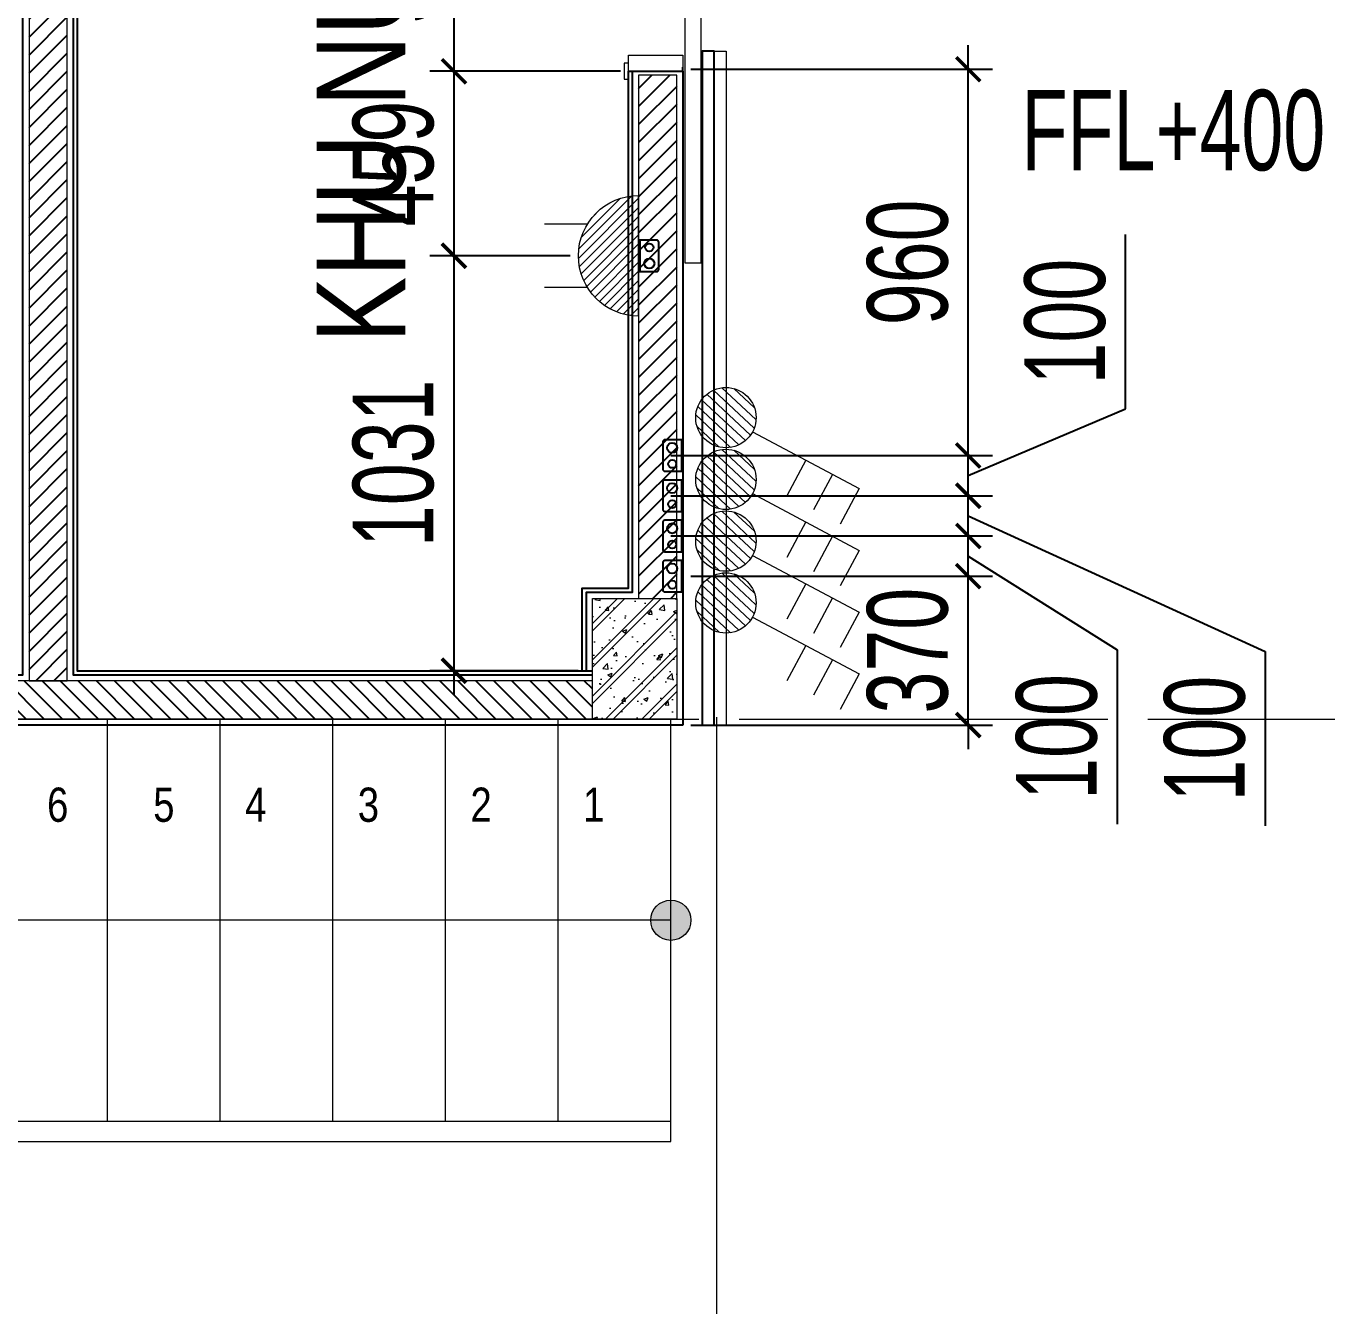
# Model space of a CAD drawing. Header units: millimetres. Extents: x -343543 to 400519, y -115663 to 104219.
# Drawn here: x -325971 to -322738, y 4541 to 7722 of the extents above; entities that cross this region are included whole.
import ezdxf
from ezdxf.xclip import XClip

# ---------------------------------------------------------------- set-up
doc = ezdxf.new("R2010")
doc.units = ezdxf.units.MM
doc.header["$XCLIPFRAME"] = 0
doc.linetypes.add('XREF MAT BANG TUONG XAY$0$CENTER', pattern=[50.8, 31.75, -6.35, 6.35, -6.35])
doc.layers.get('0').update_dxf_attribs({"color": 231, "lineweight": 0})
doc.layers.get('DefPoints').update_dxf_attribs({"color": 191})
for name, color, linetype in [('0-----E-Lighting', 2, 'Continuous'), ('Gen Điện', 6, 'Continuous'), ('XREF MAT BANG TUONG XAY$0$A-FNSH', 8, 'Continuous'), ('XREF MAT BANG TUONG XAY$0$A-FURN', 8, 'Continuous'), ('XREF MAT BANG TUONG XAY$0$A-PATT', 8, 'Continuous'), ('đế âm', 1, 'Continuous')]:
    doc.layers.add(name, color=color, linetype=linetype)
for name, color, linetype, lineweight in [('03. Xref_KyHieuChieuSang$0$1-INNO-E-Lighting', 3, 'Continuous', 5), ('1-INNO-E-Socket', 4, 'Continuous', 5), ('A-SYMBOLS', 10, 'Continuous', 13), ('E - EQ', 10, 'Continuous', 25), ('RSA -DIM', 231, 'Continuous', 0), ('SME-E-POW-DIM', 135, 'Continuous', 18), ('SME-E-POW-NOTE', 134, 'Continuous', 18), ('XREF MAT BANG TUONG XAY$0$$0$A-WALL-INT', 8, 'Continuous', 9), ('XREF MAT BANG TUONG XAY$0$$1$A-TEXT', 8, 'Continuous', 25), ('XREF MAT BANG TUONG XAY$0$01.Xref _MB T1$0$A-FURN', 8, 'Continuous', 5), ('XREF MAT BANG TUONG XAY$0$01.Xref _MB T1$0$A-LITE', 8, 'Continuous', 9), ('XREF MAT BANG TUONG XAY$0$01.Xref _MB T1$0$A-PATT', 8, 'Continuous', 9), ('XREF MAT BANG TUONG XAY$0$A-GRID', 8, 'XREF MAT BANG TUONG XAY$0$CENTER', 15), ('XREF MAT BANG TUONG XAY$0$A-WALL-INT', 8, 'Continuous', 9), ('XREF MAT BANG TUONG XAY$0$xref_IKIGAI_Cot$0$A-FNSH', 8, 'Continuous', 9), ('XREF MAT BANG TUONG XAY$0$xref_IKIGAI_Cot$0$A-PATT', 8, 'Continuous', 5)]:
    doc.layers.add(name, color=color, linetype=linetype, lineweight=lineweight)
doc.styles.add('SM-DIMTEXT', font='SME.shx', dxfattribs={"width": 0.7})
doc.styles.add('SME-TEXT', font='sme.shx', dxfattribs={"width": 0.7})
doc.styles.add('XREF MAT BANG TUONG XAY$0$Arial', font='arial.ttf', dxfattribs={"width": 0.8})
doc.dimstyles.new('SDIM-100', dxfattribs={"dimscale": 100, "dimtxt": 2, "dimasz": 0.6, "dimexe": 0.6, "dimexo": 0.2, "dimgap": 0.5, "dimtad": 1, "dimdec": 0, "dimzin": 12, "dimtxsty": 'SM-DIMTEXT', "dimblk": 'ARCHTICK', "dimblk1": 'ARCHTICK', "dimblk2": 'ARCHTICK', "dimcen": 0.12, "dimdle": 0.6, "dimclrd": 7, "dimclre": 8, "dimadec": 0, "dimazin": 3, "dimtfac": 2, "dimtix": 1, "dimtmove": 1, "dimatfit": 3, "dimfxl": 1, "dimtzin": 0, "dimarcsym": 1})

# ---------------------------------------------------------------- blocks, each defined once
blk = doc.blocks.new('XREF MAT BANG TUONG XAY$0$00.xref_IKIGAI_Truc')
at = {"layer": 'XREF MAT BANG TUONG XAY$0$A-GRID', "color": 8, "ltscale": 20}
blk.add_lwpolyline([(-2907.5, 6000), (42750, 6000)], dxfattribs=at)
blk = doc.blocks.new('XREF MAT BANG TUONG XAY$0$01.Xref _MB T1$0$TB T1')
at = {"layer": 'XREF MAT BANG TUONG XAY$0$01.Xref _MB T1$0$A-PATT'}
h = blk.add_hatch(color=8, dxfattribs=at)
h.dxf.hatch_style = 1
edge = h.paths.add_edge_path()
edge.add_arc((-15, -500), 50, 0, 360)
at = {"layer": 'XREF MAT BANG TUONG XAY$0$01.Xref _MB T1$0$A-FURN', "color": 8}
for points in [[(-15, -1000), (-15, 0), (-4215, 0)], [(-1415, -1000), (-1415, 0)], [(-1135, -1000), (-1135, 0)], [(-855, -1000), (-855, 0)], [(-575, -1000), (-575, 0)], [(-295, -1000), (-295, 0)], [(-1667, -1050), (-15, -1050), (-15, -1000), (-1695, -1000)]]:
    blk.add_lwpolyline(points, dxfattribs=at)
at = {"layer": 'XREF MAT BANG TUONG XAY$0$01.Xref _MB T1$0$A-LITE', "color": 8, "ltscale": 20}
blk.add_lwpolyline([(-15, -500), (-1975, -500)], dxfattribs=at)
at = {"layer": 'XREF MAT BANG TUONG XAY$0$01.Xref _MB T1$0$A-PATT', "color": 8, "ltscale": 500}
blk.add_circle((-15, -500), 50, dxfattribs=at)
blk = doc.blocks.new('XREF MAT BANG TUONG XAY$0$xref_IKIGAI_Cot')
at = {"layer": 'XREF MAT BANG TUONG XAY$0$xref_IKIGAI_Cot$0$A-PATT'}
h = blk.add_hatch(dxfattribs=at)
h.set_pattern_fill('BT-01', color=8, scale=15, pattern_type=2)
h.set_pattern_definition([(50, (-10, 80), (107.58903, -9.4128), [11.25, -123.75]), (355, (-10, 80), (-20.8127, 112.8288), [9, -99]), (100.4514, (-1.03, 79.22), (86.7764, 103.4159), [9.561, -105.1713]), (46.1842, (-10, 110), (160.0862, -24.8279), [16.875, -185.625]), (96.6356, (3.34, 107.93), (140.1994, 146.1177), [14.3415, -157.757]), (351.1842, (-10, 110), (140.1993, 146.1178), [13.5, -148.5]), (21, (5, 102.5), (89.53606, -60.39283), [11.25, -123.75]), (326, (5, 102.5), (36.4973, 108.7725), [9, -99]), (71.4514, (12.46, 97.47), (126.0334, 48.3796), [9.561, -105.1713]), (37.5, (-10, 80), (1.82398, 49.93408), [0, -97.8, 0, -100.5, 0, -99.375]), (7.5, (-10, 80), (39.46043, 59.16176), [0, -57.3, 0, -95.55, 0, -37.875]), (327.5, (-43.45, 80), (80.07337, -3.38323), [0, -37.5, 0, -117, 0, -155.25]), (317.5, (-58.45, 80), (87.47793, 15.01575), [0, -48.75, 0, -77.7, 0, -110.25]), (45, (-10, 80), (-45.07806, 45.07806), []), (45, (-10, 98.375), (-45.07806, 45.07806), [])])
h.paths.add_polyline_path([(14210, 6000), (14000, 6000), (14000, 6300), (14210, 6300)])
at = {"layer": 'XREF MAT BANG TUONG XAY$0$A-GRID', "color": 8, "ltscale": 20}
blk.add_lwpolyline([(-2907.5, 6000), (42750, 6000)], dxfattribs=at)
at = {"layer": 'XREF MAT BANG TUONG XAY$0$xref_IKIGAI_Cot$0$A-FNSH', "color": 8}
blk.add_lwpolyline([(14210, 6000), (14000, 6000), (14000, 6300), (14210, 6300)], close=True, dxfattribs=at)
blk = doc.blocks.new('*U213')
at = {"layer": 'XREF MAT BANG TUONG XAY$0$A-PATT'}
h = blk.add_hatch(dxfattribs=at)
h.set_pattern_fill('ANSI31', color=8, scale=10)
h.set_pattern_definition([(45, (39151.8, -11178.564), (-22.45064, 22.45064), [])])
h.paths.add_polyline_path([(-38.7, 47.5), (3666.3, 47.5), (3666.3, -47.5), (-38.7, -47.5)])
at = {"layer": 'XREF MAT BANG TUONG XAY$0$A-WALL-INT', "color": 8}
blk.add_lwpolyline([(-38.7, 47.5), (3666.3, 47.5), (3666.3, -47.5), (-38.7, -47.5)], close=True, dxfattribs=at)
blk = doc.blocks.new('*U215')
at = {"layer": 'XREF MAT BANG TUONG XAY$0$A-PATT'}
h = blk.add_hatch(dxfattribs=at)
h.set_pattern_fill('ANSI31', color=8, scale=10)
h.set_pattern_definition([(45, (39556.79, -11178.564), (-22.45064, 22.45064), [])])
h.paths.add_polyline_path([(-38.7, 47.5), (4071.3, 47.5), (4071.3, -47.5), (-38.7, -47.5)])
at = {"layer": 'XREF MAT BANG TUONG XAY$0$A-WALL-INT', "color": 8}
blk.add_lwpolyline([(-38.7, 47.5), (4071.3, 47.5), (4071.3, -47.5), (-38.7, -47.5)], close=True, dxfattribs=at)
blk = doc.blocks.new('*U214')
at = {"layer": 'XREF MAT BANG TUONG XAY$0$A-PATT'}
h = blk.add_hatch(dxfattribs=at)
h.set_pattern_fill('ANSI31', color=8, scale=10)
h.set_pattern_definition([(45, (36746.79, -11178.564), (-22.45064, 22.45064), [])])
h.paths.add_polyline_path([(-38.7, 47.5), (1261.3, 47.5), (1261.3, -47.5), (-38.7, -47.5)])
at = {"layer": 'XREF MAT BANG TUONG XAY$0$A-WALL-INT', "color": 8}
blk.add_lwpolyline([(-38.7, 47.5), (1261.3, 47.5), (1261.3, -47.5), (-38.7, -47.5)], close=True, dxfattribs=at)
blk = doc.blocks.new('01.Xref _MB T1')
at = {"layer": 'XREF MAT BANG TUONG XAY$0$$0$A-WALL-INT', "color": 8}
for points in [[(14229.99981, 7134.15371), (14269.99981, 7134.15371), (14269.99981, 8184.15371), (14229.99981, 8184.15371)], [(14078.89102, 7590.00054), (14089.99084, 7590.00054), (14089.99084, 7630.00054), (14078.89102, 7630.00054)], [(14089.99084, 7650.00054), (14225, 7650.00054), (14225, 7610.00054), (14089.99084, 7610.00054)], [(14332.6354, 5984.99999), (14302.6354, 5984.99999), (14302.62624, 7660.00091), (14332.62624, 7660.00091)]]:
    blk.add_lwpolyline(points, close=True, dxfattribs=at)
at = {"layer": 'XREF MAT BANG TUONG XAY$0$01.Xref _MB T1$0$A-FURN', "color": 8}
blk.add_lwpolyline([(14308.62833, 6004.99908), (14308.62827, 0.00007)], dxfattribs=at)
at = {"layer": 'XREF MAT BANG TUONG XAY$0$A-FNSH', "color": 8}
for points in [[(12575.0001, 9714.9986), (12575.00011, 10225), (12720.00011, 10225), (12720.00011, 6120.00057), (13999.99083, 6120.00206)], [(8505, 10214.99999), (8809.99075, 10214.99999), (8809.99075, 9720.39991), (10010.00008, 9720.39978), (10010.00011, 9590), (8620.00011, 9590), (8620.00011, 6314.99999), (8959.99001, 6314.99999), (8959.99978, 6110.00054), (9979.992, 6110.00054), (9980.00177, 6224.99989), (10309.99073, 6224.99989), (10309.99073, 6110.00054), (12585.00011, 6110), (12585.00011, 9590), (11385.00008, 9590), (11385.00008, 9720.00002), (12585.00011, 9719.99859), (12585.00011, 10215), (12710.00011, 10215), (12710.00011, 6110.00056), (13999.99083, 6110.00206)], [(14224.99083, 5984.99999), (8959.99073, 5984.99999), (8959.99073, 5884.99999), (8620.00011, 5884.99999), (8620.00011, 1284.99999), (8379.99072, 1284.99999), (8379.99163, 2985.0003), (-15.0095, 2984.99996), (-14.99971, 4414.99998), (2365.00059, 4415.00002), (2365.00059, 4290.0096), (109.9906, 4290.00949), (109.9906, 3414.99997), (314.99999, 3414.99997), (315.00021, 3109.99998), (3934.98136, 3109.99998), (3934.97999, 9974.99976), (414.99995, 9975), (414.99995, 9785.00021), (109.99053, 9785.00021), (109.99128, 5504.99989)], [(13974.99072, 6120.00204), (13974.99072, 6325.00052), (14089.99083, 6325.00063), (14089.99084, 7610.00054), (14225, 7610.00054), (14225, 7620.00091)], [(13984.99072, 6120.00205), (13984.99072, 6315.00053), (14099.99083, 6315.00064), (14099.99084, 7610.00054), (14224.99083, 7610.00054), (14224.99084, 5984.99999)]]:
    blk.add_lwpolyline(points, dxfattribs=at)
at = {"layer": 'XREF MAT BANG TUONG XAY$0$A-FURN', "color": 8}
blk.add_lwpolyline([(14302.62957, 5985.00025), (14302.62958, 7660.00091), (14272.62958, 7660.00091), (14272.62957, 5985.00025)], close=True, dxfattribs=at)
at = {"color": 8}
for name, p in [('XREF MAT BANG TUONG XAY$0$00.xref_IKIGAI_Truc', (0.00011, 0)), ('XREF MAT BANG TUONG XAY$0$01.Xref _MB T1$0$TB T1', (14209.99083, 6000.00054))]:
    blk.add_blockref(name, p, dxfattribs=at)
ref = blk.add_blockref('XREF MAT BANG TUONG XAY$0$xref_IKIGAI_Cot', (-0.00927, -0.00001), dxfattribs=at)
XClip(ref).set_block_clipping_path([(-1610.3425959283, -2225.6693134198), (41829.1295208634, 21555.8819575264)])
at = {"layer": 'XREF MAT BANG TUONG XAY$0$A-FURN', "color": 8, "xscale": -1}
for name, p, rotation in [('*U215', (12647.50011, 6133.69831), 270), ('*U214', (14162.49083, 6338.69885), 270), ('*U213', (10333.67927, 6047.50054), 180)]:
    blk.add_blockref(name, p, dxfattribs=dict(at, rotation=rotation))
at = {"layer": 'XREF MAT BANG TUONG XAY$0$$1$A-TEXT', "color": 8, "style": 'XREF MAT BANG TUONG XAY$0$Arial', "width": 0.8}
blk.add_text('KHU NỮ', height=220, rotation=90, dxfattribs=at).set_placement((13534.94752, 6934.91551))
for s, p in [('6', (12644.91806, 5744.60749)), ('5', (12908.67665, 5744.60749)), ('4', (13136.9701, 5744.60749)), ('3', (13416.9701, 5744.60749)), ('2', (13696.9701, 5744.60749)), ('1', (13976.9701, 5744.60749))]:
    blk.add_text(s, height=85, dxfattribs=at).set_placement(p)
blk = doc.blocks.new('*X84')
at = {"color": 0}
for p, q in [((10925.4, 54067.7), (11007.3, 54149.6)), ((10928.4, 54097.2), (10977.8, 54146.6)), ((10930.6, 54046.5), (11028.5, 54144.4)), ((10940.3, 54029.6), (11045.4, 54134.7)), ((10953.4, 54016.2), (11058.8, 54121.6)), ((10970, 54006.3), (11068.7, 54105)), ((10990.8, 54000.6), (11074.4, 54084.2)), ((11019.3, 54002.5), (11072.5, 54055.7))]:
    blk.add_line(p, q, dxfattribs=at)
blk = doc.blocks.new('*U89')
at = {"layer": '03. Xref_KyHieuChieuSang$0$1-INNO-E-Lighting', "color": 2}
for p, q in [((36, 62.4), (180, 311.8)), ((180, 311.8), (263.1, 263.8)), ((144, 249.4), (227.1, 201.4)), ((108, 187.1), (191.1, 139.1))]:
    blk.add_line(p, q, dxfattribs=at)
blk.add_circle((0, 0), 72, dxfattribs=at)
at = {"layer": '03. Xref_KyHieuChieuSang$0$1-INNO-E-Lighting', "color": 2, "xscale": 0.9600000000064028, "yscale": 0.9600000000064028, "zscale": 0.9600000000064028}
blk.add_blockref('*X84', (-10560, -51912), dxfattribs=at)
blk = doc.blocks.new('*U28')
at = {"layer": '1-INNO-E-Socket'}
h = blk.add_hatch(dxfattribs=at)
h.set_pattern_fill('ANSI31,O', scale=106.995219)
h.set_pattern_definition([(45, (-641.971, -356.651), (-9.45713, 9.45713), [])])
h.paths.add_polyline_path([(124.8, 0, 1), (-124.8, 0)])
for p, q in [((-65.7, 106.1), (-65.7, 195.3)), ((65.7, 106.1), (65.7, 195.3)), ((124.8, 0), (-124.8, 0)), ((109.4, 0), (-109.4, 0))]:
    blk.add_line(p, q, dxfattribs=at)
blk.add_arc((0, 0), 124.8, 0, 180, dxfattribs=at)
blk = doc.blocks.new('_ArchTick')
at = {"color": 0, "linetype": 'ByBlock', "const_width": 0.15}
blk.add_lwpolyline([(-0.5, -0.5), (0.5, 0.5)], dxfattribs=at)
blk = doc.blocks.new('*D542')
at = {"layer": 'DefPoints', "color": 0, "linetype": 'Continuous', "ltscale": 1000, "transparency": 16777216}
for p in [(-324473.5, 8160), (-324907.5, 7610), (-324473.5, 7610)]:
    blk.add_point(p, dxfattribs=at)
at = {"layer": 'RSA -DIM', "color": 7, "linetype": 'Continuous', "lineweight": -2, "ltscale": 1000, "transparency": 16777216}
blk.add_line((-324907.5, 8220), (-324907.5, 7550), dxfattribs=at)
at = {"layer": 'RSA -DIM', "color": 8, "linetype": 'Continuous', "lineweight": -2, "ltscale": 1000, "transparency": 16777216}
for p, q in [((-324493.5, 8160), (-324967.5, 8160)), ((-324493.5, 7610), (-324967.5, 7610))]:
    blk.add_line(p, q, dxfattribs=at)
at = {"layer": 'RSA -DIM', "color": 7, "linetype": 'Continuous', "lineweight": -2, "ltscale": 1000, "transparency": 16777216, "xscale": 60, "yscale": 60, "zscale": 60}
for p, rotation in [((-324907.5, 8160), 90), ((-324907.5, 7610), 270)]:
    blk.add_blockref('_ArchTick', p, dxfattribs=dict(at, rotation=rotation))
at = {"layer": 'RSA -DIM', "color": 0, "linetype": 'Continuous', "ltscale": 1000, "transparency": 16777216, "insert": (-325057.5, 7885), "char_height": 200, "attachment_point": 5, "rotation": 90, "style": 'SM-DIMTEXT'}
blk.add_mtext('550', dxfattribs=at)
blk = doc.blocks.new('*D543')
at = {"layer": 'DefPoints', "color": 0, "linetype": 'Continuous', "ltscale": 1000, "transparency": 16777216}
for p in [(-324473.5, 7610), (-324907.5, 7151.4), (-324598.3, 7151.4)]:
    blk.add_point(p, dxfattribs=at)
at = {"layer": 'RSA -DIM', "color": 7, "linetype": 'Continuous', "lineweight": -2, "ltscale": 1000, "transparency": 16777216}
blk.add_line((-324907.5, 7670), (-324907.5, 7091.4), dxfattribs=at)
at = {"layer": 'RSA -DIM', "color": 8, "linetype": 'Continuous', "lineweight": -2, "ltscale": 1000, "transparency": 16777216}
for p, q in [((-324493.5, 7610), (-324967.5, 7610)), ((-324618.3, 7151.4), (-324967.5, 7151.4))]:
    blk.add_line(p, q, dxfattribs=at)
at = {"layer": 'RSA -DIM', "color": 7, "linetype": 'Continuous', "lineweight": -2, "ltscale": 1000, "transparency": 16777216, "xscale": 60, "yscale": 60, "zscale": 60}
for p, rotation in [((-324907.5, 7610), 90), ((-324907.5, 7151.4), 270)]:
    blk.add_blockref('_ArchTick', p, dxfattribs=dict(at, rotation=rotation))
at = {"layer": 'RSA -DIM', "color": 0, "linetype": 'Continuous', "ltscale": 1000, "transparency": 16777216, "insert": (-325057.5, 7380.7), "char_height": 200, "attachment_point": 5, "rotation": 90, "style": 'SM-DIMTEXT'}
blk.add_mtext('459', dxfattribs=at)
blk = doc.blocks.new('đế âm 78')
at = {"layer": 'Gen Điện', "ltscale": 30}
blk.add_lwpolyline([(5501258.1, -3862344.9), (5501258.1, -3862422.9), (5501303.1, -3862422.9, 0.414214), (5501308.1, -3862417.9), (5501308.1, -3862349.9, 0.414214), (5501303.1, -3862344.9), (5501258.1, -3862344.9)], format="xyb", dxfattribs=at)
blk.add_lwpolyline([(5501261.1, -3862344.9), (5501261.1, -3862422.9)], dxfattribs=at)
for centre, radius in [((5501284.6, -3862362.9), 10), ((5501284.6, -3862402.9), 12.5)]:
    blk.add_circle(centre, radius, dxfattribs=at)
blk = doc.blocks.new('*D544')
at = {"layer": 'DefPoints', "color": 0, "linetype": 'Continuous', "ltscale": 1000, "transparency": 16777216}
for p in [(-324338.5, 6355), (-323629.5, 6355), (-324338.5, 5985)]:
    blk.add_point(p, dxfattribs=at)
at = {"layer": 'RSA -DIM', "color": 7, "linetype": 'Continuous', "lineweight": -2, "ltscale": 1000, "transparency": 16777216}
for p, q in [((-323629.5, 6355), (-323629.5, 6415)), ((-323629.5, 5985), (-323629.5, 6355)), ((-323629.5, 5985), (-323629.5, 5925))]:
    blk.add_line(p, q, dxfattribs=at)
at = {"layer": 'RSA -DIM', "color": 8, "linetype": 'Continuous', "lineweight": -2, "ltscale": 1000, "transparency": 16777216}
for p, q in [((-324318.5, 6355), (-323569.5, 6355)), ((-324318.5, 5985), (-323569.5, 5985))]:
    blk.add_line(p, q, dxfattribs=at)
at = {"layer": 'RSA -DIM', "color": 7, "linetype": 'Continuous', "lineweight": -2, "ltscale": 1000, "transparency": 16777216, "xscale": 60, "yscale": 60, "zscale": 60}
for p, rotation in [((-323629.5, 6355), 270), ((-323629.5, 5985), 90)]:
    blk.add_blockref('_ArchTick', p, dxfattribs=dict(at, rotation=rotation))
at = {"layer": 'RSA -DIM', "color": 0, "linetype": 'Continuous', "ltscale": 1000, "transparency": 16777216, "insert": (-323779.5, 6170), "char_height": 200, "attachment_point": 5, "rotation": 90, "style": 'SM-DIMTEXT'}
blk.add_mtext('370', dxfattribs=at)
blk = doc.blocks.new('*D545')
at = {"layer": 'DefPoints', "color": 0, "linetype": 'Continuous', "ltscale": 1000, "transparency": 16777216}
for p in [(-324388.5, 6455), (-323629.5, 6455), (-324338.5, 6355)]:
    blk.add_point(p, dxfattribs=at)
at = {"layer": 'RSA -DIM', "color": 7, "linetype": 'Continuous', "lineweight": -2, "ltscale": 1000, "transparency": 16777216}
for p, q in [((-323629.5, 6295), (-323629.5, 6515)), ((-323629.5, 6405), (-323259.1, 6172.2)), ((-323259.1, 6172.2), (-323259.1, 5738.9))]:
    blk.add_line(p, q, dxfattribs=at)
at = {"layer": 'RSA -DIM', "color": 8, "linetype": 'Continuous', "lineweight": -2, "ltscale": 1000, "transparency": 16777216}
for p, q in [((-324368.5, 6455), (-323569.5, 6455)), ((-324318.5, 6355), (-323569.5, 6355))]:
    blk.add_line(p, q, dxfattribs=at)
at = {"layer": 'RSA -DIM', "color": 7, "linetype": 'Continuous', "lineweight": -2, "ltscale": 1000, "transparency": 16777216, "xscale": 60, "yscale": 60, "zscale": 60}
for p, rotation in [((-323629.5, 6455), 90), ((-323629.5, 6355), 270)]:
    blk.add_blockref('_ArchTick', p, dxfattribs=dict(at, rotation=rotation))
at = {"layer": 'RSA -DIM', "color": 0, "linetype": 'Continuous', "ltscale": 1000, "transparency": 16777216, "insert": (-323409.1, 5955.5), "char_height": 200, "attachment_point": 5, "rotation": 90, "style": 'SM-DIMTEXT'}
blk.add_mtext('100', dxfattribs=at)
blk = doc.blocks.new('*D546')
at = {"layer": 'DefPoints', "color": 0, "linetype": 'Continuous', "ltscale": 1000, "transparency": 16777216}
for p in [(-324388.5, 6555), (-323629.5, 6555), (-324388.5, 6455)]:
    blk.add_point(p, dxfattribs=at)
at = {"layer": 'RSA -DIM', "color": 7, "linetype": 'Continuous', "lineweight": -2, "ltscale": 1000, "transparency": 16777216}
for p, q in [((-323629.5, 6395), (-323629.5, 6615)), ((-323629.5, 6505), (-322891.4, 6168)), ((-322891.4, 6168), (-322891.4, 5734.7))]:
    blk.add_line(p, q, dxfattribs=at)
at = {"layer": 'RSA -DIM', "color": 8, "linetype": 'Continuous', "lineweight": -2, "ltscale": 1000, "transparency": 16777216}
for p, q in [((-324368.5, 6555), (-323569.5, 6555)), ((-324368.5, 6455), (-323569.5, 6455))]:
    blk.add_line(p, q, dxfattribs=at)
at = {"layer": 'RSA -DIM', "color": 7, "linetype": 'Continuous', "lineweight": -2, "ltscale": 1000, "transparency": 16777216, "xscale": 60, "yscale": 60, "zscale": 60}
for p, rotation in [((-323629.5, 6555), 90), ((-323629.5, 6455), 270)]:
    blk.add_blockref('_ArchTick', p, dxfattribs=dict(at, rotation=rotation))
at = {"layer": 'RSA -DIM', "color": 0, "linetype": 'Continuous', "ltscale": 1000, "transparency": 16777216, "insert": (-323041.4, 5951.4), "char_height": 200, "attachment_point": 5, "rotation": 90, "style": 'SM-DIMTEXT'}
blk.add_mtext('100', dxfattribs=at)
blk = doc.blocks.new('*D547')
at = {"layer": 'DefPoints', "color": 0, "linetype": 'Continuous', "ltscale": 1000, "transparency": 16777216}
for p in [(-324388.5, 6655), (-323629.5, 6655), (-324388.5, 6555)]:
    blk.add_point(p, dxfattribs=at)
at = {"layer": 'RSA -DIM', "color": 7, "linetype": 'Continuous', "lineweight": -2, "ltscale": 1000, "transparency": 16777216}
for p, q in [((-323238.4, 6771.2), (-323238.4, 7204.5)), ((-323629.5, 6605), (-323238.4, 6771.2)), ((-323629.5, 6495), (-323629.5, 6715))]:
    blk.add_line(p, q, dxfattribs=at)
at = {"layer": 'RSA -DIM', "color": 8, "linetype": 'Continuous', "lineweight": -2, "ltscale": 1000, "transparency": 16777216}
for p, q in [((-324368.5, 6655), (-323569.5, 6655)), ((-324368.5, 6555), (-323569.5, 6555))]:
    blk.add_line(p, q, dxfattribs=at)
at = {"layer": 'RSA -DIM', "color": 7, "linetype": 'Continuous', "lineweight": -2, "ltscale": 1000, "transparency": 16777216, "xscale": 60, "yscale": 60, "zscale": 60}
for p, rotation in [((-323629.5, 6655), 90), ((-323629.5, 6555), 270)]:
    blk.add_blockref('_ArchTick', p, dxfattribs=dict(at, rotation=rotation))
at = {"layer": 'RSA -DIM', "color": 0, "linetype": 'Continuous', "ltscale": 1000, "transparency": 16777216, "insert": (-323388.4, 6987.9), "char_height": 200, "attachment_point": 5, "rotation": 90, "style": 'SM-DIMTEXT'}
blk.add_mtext('100', dxfattribs=at)
blk = doc.blocks.new('*D548')
at = {"layer": 'DefPoints', "color": 0, "linetype": 'Continuous', "ltscale": 1000, "transparency": 16777216}
for p in [(-324338.5, 7615), (-323629.5, 7615), (-324388.5, 6655)]:
    blk.add_point(p, dxfattribs=at)
at = {"layer": 'RSA -DIM', "color": 7, "linetype": 'Continuous', "lineweight": -2, "ltscale": 1000, "transparency": 16777216}
blk.add_line((-323629.5, 6595), (-323629.5, 7675), dxfattribs=at)
at = {"layer": 'RSA -DIM', "color": 8, "linetype": 'Continuous', "lineweight": -2, "ltscale": 1000, "transparency": 16777216}
for p, q in [((-324318.5, 7615), (-323569.5, 7615)), ((-324368.5, 6655), (-323569.5, 6655))]:
    blk.add_line(p, q, dxfattribs=at)
at = {"layer": 'RSA -DIM', "color": 7, "linetype": 'Continuous', "lineweight": -2, "ltscale": 1000, "transparency": 16777216, "xscale": 60, "yscale": 60, "zscale": 60}
for p, rotation in [((-323629.5, 7615), 90), ((-323629.5, 6655), 270)]:
    blk.add_blockref('_ArchTick', p, dxfattribs=dict(at, rotation=rotation))
at = {"layer": 'RSA -DIM', "color": 0, "linetype": 'Continuous', "ltscale": 1000, "transparency": 16777216, "insert": (-323779.5, 7135), "char_height": 200, "attachment_point": 5, "rotation": 90, "style": 'SM-DIMTEXT'}
blk.add_mtext('960', dxfattribs=at)
blk = doc.blocks.new('*D549')
at = {"layer": 'DefPoints', "color": 0, "linetype": 'Continuous', "ltscale": 1000, "transparency": 16777216}
for p in [(-324657, 7151.4), (-324907.5, 6120), (-324578.5, 6120)]:
    blk.add_point(p, dxfattribs=at)
at = {"layer": 'RSA -DIM', "color": 7, "linetype": 'Continuous', "lineweight": -2, "ltscale": 1000, "transparency": 16777216}
blk.add_line((-324907.5, 7211.4), (-324907.5, 6060), dxfattribs=at)
at = {"layer": 'RSA -DIM', "color": 8, "linetype": 'Continuous', "lineweight": -2, "ltscale": 1000, "transparency": 16777216}
for p, q in [((-324677, 7151.4), (-324967.5, 7151.4)), ((-324598.5, 6120), (-324967.5, 6120))]:
    blk.add_line(p, q, dxfattribs=at)
at = {"layer": 'RSA -DIM', "color": 7, "linetype": 'Continuous', "lineweight": -2, "ltscale": 1000, "transparency": 16777216, "xscale": 60, "yscale": 60, "zscale": 60}
for p, rotation in [((-324907.5, 7151.4), 90), ((-324907.5, 6120), 270)]:
    blk.add_blockref('_ArchTick', p, dxfattribs=dict(at, rotation=rotation))
at = {"layer": 'RSA -DIM', "color": 0, "linetype": 'Continuous', "ltscale": 1000, "transparency": 16777216, "insert": (-325057.5, 6635.7), "char_height": 200, "attachment_point": 5, "rotation": 90, "style": 'SM-DIMTEXT'}
blk.add_mtext('1031', dxfattribs=at)

msp = doc.modelspace()

# ---------------------------------------------------------------- block references
at = {"layer": 'A-SYMBOLS'}
msp.add_blockref('01.Xref _MB T1', (-338563.5, 0), dxfattribs=at)

# ---------------------------------------------------------------- next in the draw order: linework, layer by layer
at = {"layer": 'SME-E-POW-DIM', "color": 1, "linetype": 'Continuous', "ltscale": 1000}
msp.add_line((-324341.5, 6516), (-324341.5, 6494), dxfattribs=at)

# ---------------------------------------------------------------- next in the draw order: block references
at = {"layer": '0-----E-Lighting', "xscale": 1.041666666660155, "yscale": 1.041666666660155, "zscale": 1.041666666660155, "rotation": 271.9226023340106}
for p in [(-324231.7, 6749.2), (-324231.7, 6595.7), (-324231.7, 6442.2), (-324231.7, 6288.7)]:
    msp.add_blockref('*U89', p, dxfattribs=at)
at = {"layer": 'E - EQ', "xscale": -1.2, "yscale": 1.2, "zscale": 1.2, "rotation": 90}
msp.add_blockref('*U28', (-324448.5, 7151.4), dxfattribs=at)
at = {"layer": 'đế âm'}
msp.add_blockref('đế âm 78', (-5825706.6, 3869535.2), dxfattribs=at)
at = {"layer": 'đế âm', "rotation": 180.0000000008197}
for p in [(5176919.6, -3855728.9), (5176919.6, -3855828.9), (5176919.6, -3855928.9), (5176919.6, -3856028.9)]:
    msp.add_blockref('đế âm 78', p, dxfattribs=at)

# ---------------------------------------------------------------- next in the draw order: texts
at = {"layer": 'SME-E-POW-NOTE', "style": 'SME-TEXT', "width": 0.7}
msp.add_text('FFL+400', height=200, dxfattribs=at).set_placement((-323496.9, 7363.8))

# ---------------------------------------------------------------- next in the draw order: dimensions: what is measured, and where the dimension line sits
at = {"layer": 'RSA -DIM', "color": 1, "linetype": 'Continuous', "ltscale": 1000}
for base, p1, p2, picture, middle in [((-324907.5, 7610), (-324473.5, 8160), (-324473.5, 7610), '*D542', (-325057.5, 7885)), ((-324907.5, 7151.4), (-324473.5, 7610), (-324598.3, 7151.4), '*D543', (-325057.5, 7380.7)), ((-323629.5, 7615), (-324388.5, 6655), (-324338.5, 7615), '*D548', (-323779.5, 7135)), ((-324907.5, 6120), (-324657, 7151.4), (-324578.5, 6120), '*D549', (-325057.5, 6635.7)), ((-323629.5, 6355), (-324338.5, 5985), (-324338.5, 6355), '*D544', (-323779.5, 6170))]:
    dim = msp.add_linear_dim(base=base, p1=p1, p2=p2, angle=90, dimstyle='SDIM-100', dxfattribs=at)
    dim.commit()
    dim.dimension.update_dxf_attribs({"geometry": picture, "text_midpoint": middle})
for base, p1, p2, picture, middle in [((-323629.5, 6655), (-324388.5, 6555), (-324388.5, 6655), '*D547', (-323238.4, 6821.2)), ((-323629.5, 6555), (-324388.5, 6455), (-324388.5, 6555), '*D546', (-322891.4, 6118)), ((-323629.5, 6455), (-324338.5, 6355), (-324388.5, 6455), '*D545', (-323259.1, 6122.2))]:
    dim = msp.add_linear_dim(base=base, p1=p1, p2=p2, angle=90, dimstyle='SDIM-100', dxfattribs=at)
    dim.commit()
    dim.dimension.update_dxf_attribs({"geometry": picture, "text_midpoint": middle, "dimtype": 160})

doc.saveas('drawing.dxf')
